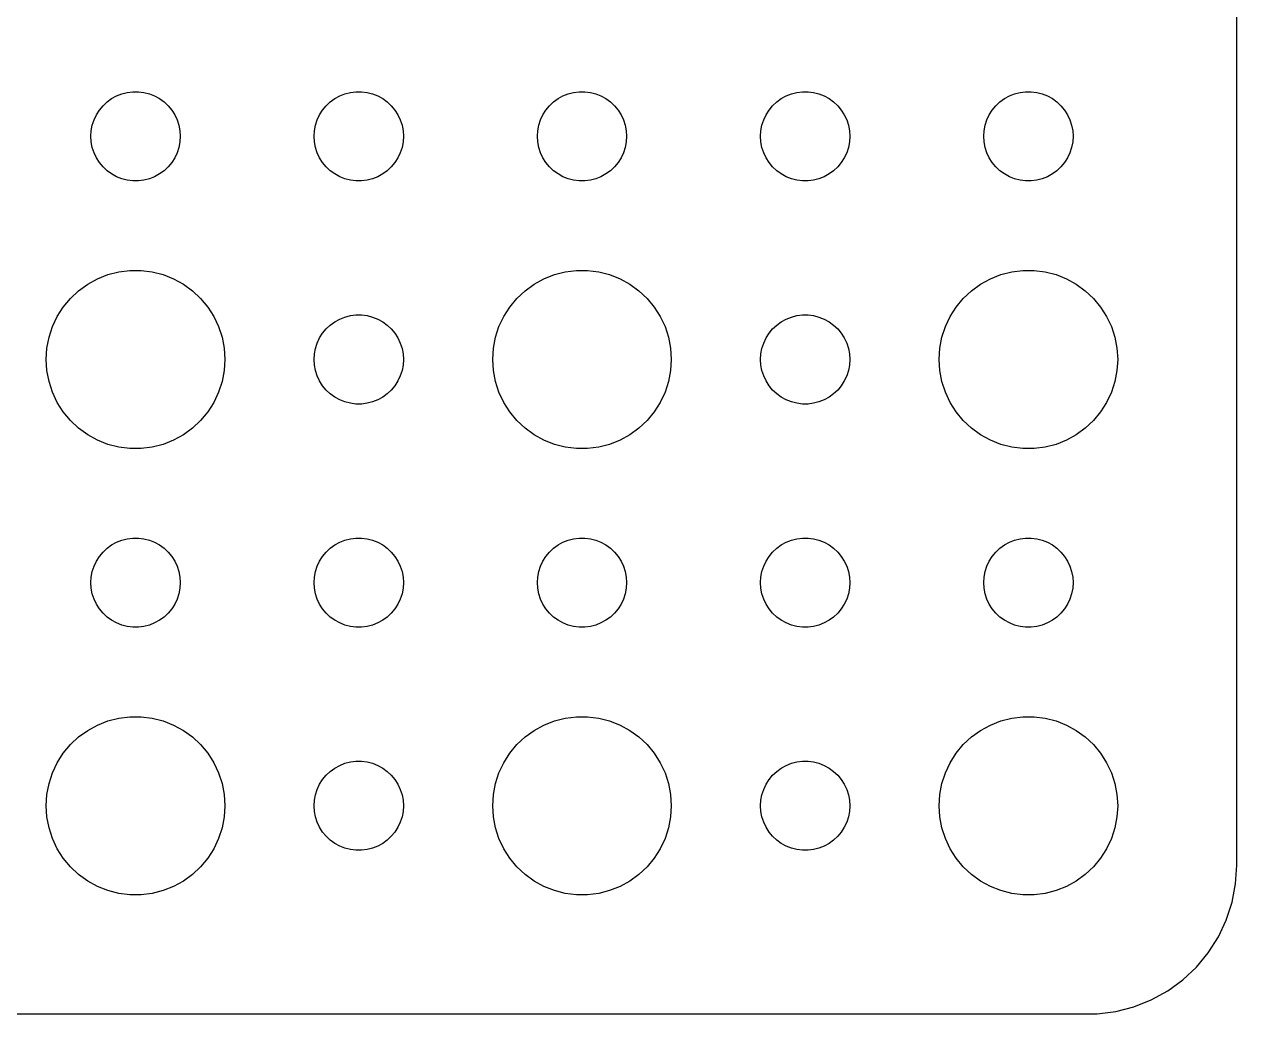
# Model space of a CAD drawing. Header units: metres. Extents: x -37 to 37, y 131 to 289.
# Drawn here: x -3.74 to 37, y 131.01 to 164.27 of the extents above; entities that cross this region are included whole.
import ezdxf

# ---------------------------------------------------------------- set-up
doc = ezdxf.new("R2010")
doc.units = ezdxf.units.M

msp = doc.modelspace()

# ---------------------------------------------------------------- linework, layer by layer
for p, q in [((37, 136), (37, 200)), ((-0.95613, 161.656), (-0.80373, 161.766)), ((-0.80373, 161.766), (-0.63866, 161.857)), ((-0.63866, 161.857), (-0.46352, 161.927)), ((-0.46352, 161.927), (-0.28107, 161.973)), ((-0.28107, 161.973), (-0.09418, 161.997)), ((-0.09418, 161.997), (0.09418, 161.997)), ((0.09418, 161.997), (0.28107, 161.973)), ((0.28107, 161.973), (0.46352, 161.927)), ((0.46352, 161.927), (0.63866, 161.857)), ((0.63866, 161.857), (0.80373, 161.766)), ((0.80373, 161.766), (0.95613, 161.656)), ((6.54385, 161.656), (6.69626, 161.766)), ((6.69626, 161.766), (6.86133, 161.857)), ((6.86133, 161.857), (7.03647, 161.927)), ((7.03647, 161.927), (7.21892, 161.973)), ((7.21892, 161.973), (7.40581, 161.997)), ((7.40581, 161.997), (7.59418, 161.997)), ((7.59418, 161.997), (7.78107, 161.973)), ((7.78107, 161.973), (7.96352, 161.927)), ((7.96352, 161.927), (8.13866, 161.857)), ((8.13866, 161.857), (8.30373, 161.766)), ((8.30373, 161.766), (8.45613, 161.656)), ((14.0439, 161.656), (14.1963, 161.766)), ((14.1963, 161.766), (14.3613, 161.857)), ((14.3613, 161.857), (14.5365, 161.927)), ((14.5365, 161.927), (14.7189, 161.973)), ((14.7189, 161.973), (14.9058, 161.997)), ((14.9058, 161.997), (15.0942, 161.997)), ((15.0942, 161.997), (15.2811, 161.973)), ((15.2811, 161.973), (15.4635, 161.927)), ((15.4635, 161.927), (15.6387, 161.857)), ((15.6387, 161.857), (15.8037, 161.766)), ((15.8037, 161.766), (15.9561, 161.656)), ((21.5439, 161.656), (21.6963, 161.766)), ((21.6963, 161.766), (21.8613, 161.857)), ((21.8613, 161.857), (22.0365, 161.927)), ((22.0365, 161.927), (22.2189, 161.973)), ((22.2189, 161.973), (22.4058, 161.997)), ((22.4058, 161.997), (22.5942, 161.997)), ((22.5942, 161.997), (22.7811, 161.973)), ((22.7811, 161.973), (22.9635, 161.927)), ((22.9635, 161.927), (23.1387, 161.857)), ((23.1387, 161.857), (23.3037, 161.766)), ((23.3037, 161.766), (23.4561, 161.656)), ((29.0439, 161.656), (29.1963, 161.766)), ((29.1963, 161.766), (29.3613, 161.857)), ((29.3613, 161.857), (29.5365, 161.927)), ((29.5365, 161.927), (29.7189, 161.973)), ((29.7189, 161.973), (29.9058, 161.997)), ((29.9058, 161.997), (30.0942, 161.997)), ((30.0942, 161.997), (30.2811, 161.973)), ((30.2811, 161.973), (30.4635, 161.927)), ((30.4635, 161.927), (30.6387, 161.857)), ((30.6387, 161.857), (30.8037, 161.766)), ((30.8037, 161.766), (30.9561, 161.656)), ((-1.31445, 161.223), (-1.21352, 161.382)), ((-1.21352, 161.382), (-1.09344, 161.527)), ((-1.09344, 161.527), (-0.95613, 161.656)), ((0.95613, 161.656), (1.09344, 161.527)), ((1.09344, 161.527), (1.21352, 161.382)), ((1.21352, 161.382), (1.31445, 161.223)), ((6.18553, 161.223), (6.28647, 161.382)), ((6.28647, 161.382), (6.40654, 161.527)), ((6.40654, 161.527), (6.54385, 161.656)), ((8.45613, 161.656), (8.59344, 161.527)), ((8.59344, 161.527), (8.71352, 161.382)), ((8.71352, 161.382), (8.81445, 161.223)), ((13.6855, 161.223), (13.7865, 161.382)), ((13.7865, 161.382), (13.9065, 161.527)), ((13.9065, 161.527), (14.0439, 161.656)), ((15.9561, 161.656), (16.0934, 161.527)), ((16.0934, 161.527), (16.2135, 161.382)), ((16.2135, 161.382), (16.3145, 161.223)), ((21.1855, 161.223), (21.2865, 161.382)), ((21.2865, 161.382), (21.4065, 161.527)), ((21.4065, 161.527), (21.5439, 161.656)), ((23.4561, 161.656), (23.5934, 161.527)), ((23.5934, 161.527), (23.7135, 161.382)), ((23.7135, 161.382), (23.8145, 161.223)), ((28.6855, 161.223), (28.7865, 161.382)), ((28.7865, 161.382), (28.9065, 161.527)), ((28.9065, 161.527), (29.0439, 161.656)), ((30.9561, 161.656), (31.0934, 161.527)), ((31.0934, 161.527), (31.2135, 161.382)), ((31.2135, 161.382), (31.3145, 161.223)), ((-1.45287, 160.873), (-1.39465, 161.052)), ((-1.39465, 161.052), (-1.31445, 161.223)), ((1.31445, 161.223), (1.39465, 161.052)), ((1.39465, 161.052), (1.45287, 160.873)), ((6.04712, 160.873), (6.10533, 161.052)), ((6.10533, 161.052), (6.18553, 161.223)), ((8.81445, 161.223), (8.89465, 161.052)), ((8.89465, 161.052), (8.95287, 160.873)), ((13.5471, 160.873), (13.6053, 161.052)), ((13.6053, 161.052), (13.6855, 161.223)), ((16.3145, 161.223), (16.3947, 161.052)), ((16.3947, 161.052), (16.4529, 160.873)), ((21.0471, 160.873), (21.1053, 161.052)), ((21.1053, 161.052), (21.1855, 161.223)), ((23.8145, 161.223), (23.8947, 161.052)), ((23.8947, 161.052), (23.9529, 160.873)), ((28.5471, 160.873), (28.6053, 161.052)), ((28.6053, 161.052), (28.6855, 161.223)), ((31.3145, 161.223), (31.3947, 161.052)), ((31.3947, 161.052), (31.4529, 160.873)), ((-1.5, 160.5), (-1.48816, 160.688)), ((-1.48816, 160.688), (-1.45287, 160.873)), ((1.45287, 160.873), (1.48816, 160.688)), ((1.48816, 160.688), (1.5, 160.5)), ((6, 160.5), (6.01183, 160.688)), ((6.01183, 160.688), (6.04712, 160.873)), ((8.95287, 160.873), (8.98816, 160.688)), ((8.98816, 160.688), (9, 160.5)), ((13.5, 160.5), (13.5118, 160.688)), ((13.5118, 160.688), (13.5471, 160.873)), ((16.4529, 160.873), (16.4882, 160.688)), ((16.4882, 160.688), (16.5, 160.5)), ((21, 160.5), (21.0118, 160.688)), ((21.0118, 160.688), (21.0471, 160.873)), ((23.9529, 160.873), (23.9882, 160.688)), ((23.9882, 160.688), (24, 160.5)), ((28.5, 160.5), (28.5118, 160.688)), ((28.5118, 160.688), (28.5471, 160.873)), ((31.4529, 160.873), (31.4882, 160.688)), ((31.4882, 160.688), (31.5, 160.5)), ((-1.48816, 160.312), (-1.5, 160.5)), ((-1.45287, 160.127), (-1.48816, 160.312)), ((-1.39465, 159.948), (-1.45287, 160.127)), ((1.45287, 160.127), (1.39465, 159.948)), ((1.48816, 160.312), (1.45287, 160.127)), ((1.5, 160.5), (1.48816, 160.312)), ((6.01183, 160.312), (6, 160.5)), ((6.04712, 160.127), (6.01183, 160.312)), ((6.10533, 159.948), (6.04712, 160.127)), ((8.95287, 160.127), (8.89465, 159.948)), ((8.98816, 160.312), (8.95287, 160.127)), ((9, 160.5), (8.98816, 160.312)), ((13.5118, 160.312), (13.5, 160.5)), ((13.5471, 160.127), (13.5118, 160.312)), ((13.6053, 159.948), (13.5471, 160.127)), ((16.4529, 160.127), (16.3947, 159.948)), ((16.4882, 160.312), (16.4529, 160.127)), ((16.5, 160.5), (16.4882, 160.312)), ((21.0118, 160.312), (21, 160.5)), ((21.0471, 160.127), (21.0118, 160.312)), ((21.1053, 159.948), (21.0471, 160.127)), ((23.9529, 160.127), (23.8947, 159.948)), ((23.9882, 160.312), (23.9529, 160.127)), ((24, 160.5), (23.9882, 160.312)), ((28.5118, 160.312), (28.5, 160.5)), ((28.5471, 160.127), (28.5118, 160.312)), ((28.6053, 159.948), (28.5471, 160.127)), ((31.4529, 160.127), (31.3947, 159.948)), ((31.4882, 160.312), (31.4529, 160.127)), ((31.5, 160.5), (31.4882, 160.312)), ((-1.31445, 159.777), (-1.39465, 159.948)), ((-1.21352, 159.618), (-1.31445, 159.777)), ((1.31445, 159.777), (1.21352, 159.618)), ((1.39465, 159.948), (1.31445, 159.777)), ((6.18553, 159.777), (6.10533, 159.948)), ((6.28647, 159.618), (6.18553, 159.777)), ((8.81445, 159.777), (8.71352, 159.618)), ((8.89465, 159.948), (8.81445, 159.777)), ((13.6855, 159.777), (13.6053, 159.948)), ((13.7865, 159.618), (13.6855, 159.777)), ((16.3145, 159.777), (16.2135, 159.618)), ((16.3947, 159.948), (16.3145, 159.777)), ((21.1855, 159.777), (21.1053, 159.948)), ((21.2865, 159.618), (21.1855, 159.777)), ((23.8145, 159.777), (23.7135, 159.618)), ((23.8947, 159.948), (23.8145, 159.777)), ((28.6855, 159.777), (28.6053, 159.948)), ((28.7865, 159.618), (28.6855, 159.777)), ((31.3145, 159.777), (31.2135, 159.618)), ((31.3947, 159.948), (31.3145, 159.777)), ((-1.09344, 159.473), (-1.21352, 159.618)), ((-0.95613, 159.344), (-1.09344, 159.473)), ((-0.80373, 159.234), (-0.95613, 159.344)), ((0.95613, 159.344), (0.80373, 159.234)), ((1.09344, 159.473), (0.95613, 159.344)), ((1.21352, 159.618), (1.09344, 159.473)), ((6.40654, 159.473), (6.28647, 159.618)), ((6.54385, 159.344), (6.40654, 159.473)), ((6.69626, 159.234), (6.54385, 159.344)), ((8.45613, 159.344), (8.30373, 159.234)), ((8.59344, 159.473), (8.45613, 159.344)), ((8.71352, 159.618), (8.59344, 159.473)), ((13.9065, 159.473), (13.7865, 159.618)), ((14.0439, 159.344), (13.9065, 159.473)), ((14.1963, 159.234), (14.0439, 159.344)), ((15.9561, 159.344), (15.8037, 159.234)), ((16.0934, 159.473), (15.9561, 159.344)), ((16.2135, 159.618), (16.0934, 159.473)), ((21.4065, 159.473), (21.2865, 159.618)), ((21.5439, 159.344), (21.4065, 159.473)), ((21.6963, 159.234), (21.5439, 159.344)), ((23.4561, 159.344), (23.3037, 159.234)), ((23.5934, 159.473), (23.4561, 159.344)), ((23.7135, 159.618), (23.5934, 159.473)), ((28.9065, 159.473), (28.7865, 159.618)), ((29.0439, 159.344), (28.9065, 159.473)), ((29.1963, 159.234), (29.0439, 159.344)), ((30.9561, 159.344), (30.8037, 159.234)), ((31.0934, 159.473), (30.9561, 159.344)), ((31.2135, 159.618), (31.0934, 159.473)), ((-0.63866, 159.143), (-0.80373, 159.234)), ((-0.46352, 159.073), (-0.63866, 159.143)), ((-0.28107, 159.027), (-0.46352, 159.073)), ((-0.09418, 159.003), (-0.28107, 159.027)), ((0.09418, 159.003), (-0.09418, 159.003)), ((0.28107, 159.027), (0.09418, 159.003)), ((0.46352, 159.073), (0.28107, 159.027)), ((0.63866, 159.143), (0.46352, 159.073)), ((0.80373, 159.234), (0.63866, 159.143)), ((6.86133, 159.143), (6.69626, 159.234)), ((7.03647, 159.073), (6.86133, 159.143)), ((7.21892, 159.027), (7.03647, 159.073)), ((7.40581, 159.003), (7.21892, 159.027)), ((7.59418, 159.003), (7.40581, 159.003)), ((7.78107, 159.027), (7.59418, 159.003)), ((7.96352, 159.073), (7.78107, 159.027)), ((8.13866, 159.143), (7.96352, 159.073)), ((8.30373, 159.234), (8.13866, 159.143)), ((14.3613, 159.143), (14.1963, 159.234)), ((14.5365, 159.073), (14.3613, 159.143)), ((14.7189, 159.027), (14.5365, 159.073)), ((14.9058, 159.003), (14.7189, 159.027)), ((15.0942, 159.003), (14.9058, 159.003)), ((15.2811, 159.027), (15.0942, 159.003)), ((15.4635, 159.073), (15.2811, 159.027)), ((15.6387, 159.143), (15.4635, 159.073)), ((15.8037, 159.234), (15.6387, 159.143)), ((21.8613, 159.143), (21.6963, 159.234)), ((22.0365, 159.073), (21.8613, 159.143)), ((22.2189, 159.027), (22.0365, 159.073)), ((22.4058, 159.003), (22.2189, 159.027)), ((22.5942, 159.003), (22.4058, 159.003)), ((22.7811, 159.027), (22.5942, 159.003)), ((22.9635, 159.073), (22.7811, 159.027)), ((23.1387, 159.143), (22.9635, 159.073)), ((23.3037, 159.234), (23.1387, 159.143)), ((29.3613, 159.143), (29.1963, 159.234)), ((29.5365, 159.073), (29.3613, 159.143)), ((29.7189, 159.027), (29.5365, 159.073)), ((29.9058, 159.003), (29.7189, 159.027)), ((30.0942, 159.003), (29.9058, 159.003)), ((30.2811, 159.027), (30.0942, 159.003)), ((30.4635, 159.073), (30.2811, 159.027)), ((30.6387, 159.143), (30.4635, 159.073)), ((30.8037, 159.234), (30.6387, 159.143)), ((-1.60747, 155.533), (-1.27733, 155.714)), ((-1.27733, 155.714), (-0.92705, 155.853)), ((-0.92705, 155.853), (-0.56213, 155.947)), ((-0.56213, 155.947), (-0.18837, 155.994)), ((-0.18837, 155.994), (0.18837, 155.994)), ((0.18837, 155.994), (0.56213, 155.947)), ((0.56213, 155.947), (0.92705, 155.853)), ((0.92705, 155.853), (1.27733, 155.714)), ((1.27733, 155.714), (1.60747, 155.533)), ((13.3925, 155.533), (13.7227, 155.714)), ((13.7227, 155.714), (14.0729, 155.853)), ((14.0729, 155.853), (14.4379, 155.947)), ((14.4379, 155.947), (14.8116, 155.994)), ((14.8116, 155.994), (15.1884, 155.994)), ((15.1884, 155.994), (15.5621, 155.947)), ((15.5621, 155.947), (15.927, 155.853)), ((15.927, 155.853), (16.2773, 155.714)), ((16.2773, 155.714), (16.6075, 155.533)), ((28.3925, 155.533), (28.7227, 155.714)), ((28.7227, 155.714), (29.0729, 155.853)), ((29.0729, 155.853), (29.4379, 155.947)), ((29.4379, 155.947), (29.8116, 155.994)), ((29.8116, 155.994), (30.1884, 155.994)), ((30.1884, 155.994), (30.5621, 155.947)), ((30.5621, 155.947), (30.927, 155.853)), ((30.927, 155.853), (31.2773, 155.714)), ((31.2773, 155.714), (31.6075, 155.533)), ((-2.1869, 155.054), (-1.91226, 155.312)), ((-1.91226, 155.312), (-1.60747, 155.533)), ((1.60747, 155.533), (1.91226, 155.312)), ((1.91226, 155.312), (2.1869, 155.054)), ((12.8131, 155.054), (13.0877, 155.312)), ((13.0877, 155.312), (13.3925, 155.533)), ((16.6075, 155.533), (16.9123, 155.312)), ((16.9123, 155.312), (17.1869, 155.054)), ((27.8131, 155.054), (28.0877, 155.312)), ((28.0877, 155.312), (28.3925, 155.533)), ((31.6075, 155.533), (31.9123, 155.312)), ((31.9123, 155.312), (32.1869, 155.054)), ((-2.42705, 154.763), (-2.1869, 155.054)), ((2.1869, 155.054), (2.42705, 154.763)), ((12.5729, 154.763), (12.8131, 155.054)), ((17.1869, 155.054), (17.427, 154.763)), ((27.5729, 154.763), (27.8131, 155.054)), ((32.1869, 155.054), (32.427, 154.763)), ((-2.78932, 154.104), (-2.62891, 154.445)), ((-2.62891, 154.445), (-2.42705, 154.763)), ((2.42705, 154.763), (2.62891, 154.445)), ((2.62891, 154.445), (2.78932, 154.104)), ((6.86133, 154.357), (7.03647, 154.427)), ((7.03647, 154.427), (7.21892, 154.473)), ((7.21892, 154.473), (7.40581, 154.497)), ((7.40581, 154.497), (7.59418, 154.497)), ((7.59418, 154.497), (7.78107, 154.473)), ((7.78107, 154.473), (7.96352, 154.427)), ((7.96352, 154.427), (8.13866, 154.357)), ((12.2107, 154.104), (12.3711, 154.445)), ((12.3711, 154.445), (12.5729, 154.763)), ((17.427, 154.763), (17.6289, 154.445)), ((17.6289, 154.445), (17.7893, 154.104)), ((21.8613, 154.357), (22.0365, 154.427)), ((22.0365, 154.427), (22.2189, 154.473)), ((22.2189, 154.473), (22.4058, 154.497)), ((22.4058, 154.497), (22.5942, 154.497)), ((22.5942, 154.497), (22.7811, 154.473)), ((22.7811, 154.473), (22.9635, 154.427)), ((22.9635, 154.427), (23.1387, 154.357)), ((27.2107, 154.104), (27.3711, 154.445)), ((27.3711, 154.445), (27.5729, 154.763)), ((32.427, 154.763), (32.6289, 154.445)), ((32.6289, 154.445), (32.7893, 154.104)), ((-2.90575, 153.746), (-2.78932, 154.104)), ((2.78932, 154.104), (2.90575, 153.746)), ((6.28647, 153.882), (6.40654, 154.027)), ((6.40654, 154.027), (6.54385, 154.156)), ((6.54385, 154.156), (6.69626, 154.266)), ((6.69626, 154.266), (6.86133, 154.357)), ((8.13866, 154.357), (8.30373, 154.266)), ((8.30373, 154.266), (8.45613, 154.156)), ((8.45613, 154.156), (8.59344, 154.027)), ((8.59344, 154.027), (8.71352, 153.882)), ((12.0942, 153.746), (12.2107, 154.104)), ((17.7893, 154.104), (17.9057, 153.746)), ((21.2865, 153.882), (21.4065, 154.027)), ((21.4065, 154.027), (21.5439, 154.156)), ((21.5439, 154.156), (21.6963, 154.266)), ((21.6963, 154.266), (21.8613, 154.357)), ((23.1387, 154.357), (23.3037, 154.266)), ((23.3037, 154.266), (23.4561, 154.156)), ((23.4561, 154.156), (23.5934, 154.027)), ((23.5934, 154.027), (23.7135, 153.882)), ((27.0942, 153.746), (27.2107, 154.104)), ((32.7893, 154.104), (32.9057, 153.746)), ((-2.97633, 153.376), (-2.90575, 153.746)), ((2.90575, 153.746), (2.97633, 153.376)), ((6.10533, 153.552), (6.18553, 153.723)), ((6.18553, 153.723), (6.28647, 153.882)), ((8.71352, 153.882), (8.81445, 153.723)), ((8.81445, 153.723), (8.89465, 153.552)), ((12.0237, 153.376), (12.0942, 153.746)), ((17.9057, 153.746), (17.9763, 153.376)), ((21.1053, 153.552), (21.1855, 153.723)), ((21.1855, 153.723), (21.2865, 153.882)), ((23.7135, 153.882), (23.8145, 153.723)), ((23.8145, 153.723), (23.8947, 153.552)), ((27.0237, 153.376), (27.0942, 153.746)), ((32.9057, 153.746), (32.9763, 153.376)), ((-3, 153), (-2.97633, 153.376)), ((2.97633, 153.376), (3, 153)), ((6, 153), (6.01183, 153.188)), ((6.01183, 153.188), (6.04712, 153.373)), ((6.04712, 153.373), (6.10533, 153.552)), ((8.89465, 153.552), (8.95287, 153.373)), ((8.95287, 153.373), (8.98816, 153.188)), ((8.98816, 153.188), (9, 153)), ((12, 153), (12.0237, 153.376)), ((17.9763, 153.376), (18, 153)), ((21, 153), (21.0118, 153.188)), ((21.0118, 153.188), (21.0471, 153.373)), ((21.0471, 153.373), (21.1053, 153.552)), ((23.8947, 153.552), (23.9529, 153.373)), ((23.9529, 153.373), (23.9882, 153.188)), ((23.9882, 153.188), (24, 153)), ((27, 153), (27.0237, 153.376)), ((32.9763, 153.376), (33, 153)), ((-2.97633, 152.624), (-3, 153)), ((3, 153), (2.97633, 152.624)), ((6.01183, 152.812), (6, 153)), ((6.04712, 152.627), (6.01183, 152.812)), ((8.98816, 152.812), (8.95287, 152.627)), ((9, 153), (8.98816, 152.812)), ((12.0237, 152.624), (12, 153)), ((18, 153), (17.9763, 152.624)), ((21.0118, 152.812), (21, 153)), ((21.0471, 152.627), (21.0118, 152.812)), ((23.9882, 152.812), (23.9529, 152.627)), ((24, 153), (23.9882, 152.812)), ((27.0237, 152.624), (27, 153)), ((33, 153), (32.9763, 152.624)), ((-2.90575, 152.254), (-2.97633, 152.624)), ((2.97633, 152.624), (2.90575, 152.254)), ((6.10533, 152.448), (6.04712, 152.627)), ((6.18553, 152.277), (6.10533, 152.448)), ((8.89465, 152.448), (8.81445, 152.277)), ((8.95287, 152.627), (8.89465, 152.448)), ((12.0942, 152.254), (12.0237, 152.624)), ((17.9763, 152.624), (17.9057, 152.254)), ((21.1053, 152.448), (21.0471, 152.627)), ((21.1855, 152.277), (21.1053, 152.448)), ((23.8947, 152.448), (23.8145, 152.277)), ((23.9529, 152.627), (23.8947, 152.448)), ((27.0942, 152.254), (27.0237, 152.624)), ((32.9763, 152.624), (32.9057, 152.254)), ((-2.78932, 151.896), (-2.90575, 152.254)), ((2.90575, 152.254), (2.78932, 151.896)), ((6.28647, 152.118), (6.18553, 152.277)), ((6.40654, 151.973), (6.28647, 152.118)), ((6.54385, 151.844), (6.40654, 151.973)), ((8.59344, 151.973), (8.45613, 151.844)), ((8.71352, 152.118), (8.59344, 151.973)), ((8.81445, 152.277), (8.71352, 152.118)), ((12.2107, 151.896), (12.0942, 152.254)), ((17.9057, 152.254), (17.7893, 151.896)), ((21.2865, 152.118), (21.1855, 152.277)), ((21.4065, 151.973), (21.2865, 152.118)), ((21.5439, 151.844), (21.4065, 151.973)), ((23.5934, 151.973), (23.4561, 151.844)), ((23.7135, 152.118), (23.5934, 151.973)), ((23.8145, 152.277), (23.7135, 152.118)), ((27.2107, 151.896), (27.0942, 152.254)), ((32.9057, 152.254), (32.7893, 151.896)), ((-2.62891, 151.555), (-2.78932, 151.896)), ((-2.42705, 151.237), (-2.62891, 151.555)), ((2.62891, 151.555), (2.42705, 151.237)), ((2.78932, 151.896), (2.62891, 151.555)), ((6.69626, 151.734), (6.54385, 151.844)), ((6.86133, 151.643), (6.69626, 151.734)), ((7.03647, 151.573), (6.86133, 151.643)), ((7.21892, 151.527), (7.03647, 151.573)), ((7.96352, 151.573), (7.78107, 151.527)), ((8.13866, 151.643), (7.96352, 151.573)), ((8.30373, 151.734), (8.13866, 151.643)), ((8.45613, 151.844), (8.30373, 151.734)), ((12.3711, 151.555), (12.2107, 151.896)), ((12.5729, 151.237), (12.3711, 151.555)), ((17.6289, 151.555), (17.427, 151.237)), ((17.7893, 151.896), (17.6289, 151.555)), ((21.6963, 151.734), (21.5439, 151.844)), ((21.8613, 151.643), (21.6963, 151.734)), ((22.0365, 151.573), (21.8613, 151.643)), ((22.2189, 151.527), (22.0365, 151.573)), ((22.9635, 151.573), (22.7811, 151.527)), ((23.1387, 151.643), (22.9635, 151.573)), ((23.3037, 151.734), (23.1387, 151.643)), ((23.4561, 151.844), (23.3037, 151.734)), ((27.3711, 151.555), (27.2107, 151.896)), ((27.5729, 151.237), (27.3711, 151.555)), ((32.6289, 151.555), (32.427, 151.237)), ((32.7893, 151.896), (32.6289, 151.555)), ((-2.1869, 150.946), (-2.42705, 151.237)), ((2.42705, 151.237), (2.1869, 150.946)), ((7.40581, 151.503), (7.21892, 151.527)), ((7.59418, 151.503), (7.40581, 151.503)), ((7.78107, 151.527), (7.59418, 151.503)), ((12.8131, 150.946), (12.5729, 151.237)), ((17.427, 151.237), (17.1869, 150.946)), ((22.4058, 151.503), (22.2189, 151.527)), ((22.5942, 151.503), (22.4058, 151.503)), ((22.7811, 151.527), (22.5942, 151.503)), ((27.8131, 150.946), (27.5729, 151.237)), ((32.427, 151.237), (32.1869, 150.946)), ((-1.91226, 150.688), (-2.1869, 150.946)), ((2.1869, 150.946), (1.91226, 150.688)), ((13.0877, 150.688), (12.8131, 150.946)), ((17.1869, 150.946), (16.9123, 150.688)), ((28.0877, 150.688), (27.8131, 150.946)), ((32.1869, 150.946), (31.9123, 150.688)), ((-1.60747, 150.467), (-1.91226, 150.688)), ((-1.27733, 150.286), (-1.60747, 150.467)), ((1.60747, 150.467), (1.27733, 150.286)), ((1.91226, 150.688), (1.60747, 150.467)), ((13.3925, 150.467), (13.0877, 150.688)), ((13.7227, 150.286), (13.3925, 150.467)), ((16.6075, 150.467), (16.2773, 150.286)), ((16.9123, 150.688), (16.6075, 150.467)), ((28.3925, 150.467), (28.0877, 150.688)), ((28.7227, 150.286), (28.3925, 150.467)), ((31.6075, 150.467), (31.2773, 150.286)), ((31.9123, 150.688), (31.6075, 150.467)), ((-0.92705, 150.147), (-1.27733, 150.286)), ((-0.56213, 150.053), (-0.92705, 150.147)), ((-0.18837, 150.006), (-0.56213, 150.053)), ((0.18837, 150.006), (-0.18837, 150.006)), ((0.56213, 150.053), (0.18837, 150.006)), ((0.92705, 150.147), (0.56213, 150.053)), ((1.27733, 150.286), (0.92705, 150.147)), ((14.0729, 150.147), (13.7227, 150.286)), ((14.4379, 150.053), (14.0729, 150.147)), ((14.8116, 150.006), (14.4379, 150.053)), ((15.1884, 150.006), (14.8116, 150.006)), ((15.5621, 150.053), (15.1884, 150.006)), ((15.927, 150.147), (15.5621, 150.053)), ((16.2773, 150.286), (15.927, 150.147)), ((29.0729, 150.147), (28.7227, 150.286)), ((29.4379, 150.053), (29.0729, 150.147)), ((29.8116, 150.006), (29.4379, 150.053)), ((30.1884, 150.006), (29.8116, 150.006)), ((30.5621, 150.053), (30.1884, 150.006)), ((30.927, 150.147), (30.5621, 150.053)), ((31.2773, 150.286), (30.927, 150.147)), ((-0.95613, 146.656), (-0.80373, 146.766)), ((-0.80373, 146.766), (-0.63866, 146.857)), ((-0.63866, 146.857), (-0.46352, 146.927)), ((-0.46352, 146.927), (-0.28107, 146.973)), ((-0.28107, 146.973), (-0.09418, 146.997)), ((-0.09418, 146.997), (0.09418, 146.997)), ((0.09418, 146.997), (0.28107, 146.973)), ((0.28107, 146.973), (0.46352, 146.927)), ((0.46352, 146.927), (0.63866, 146.857)), ((0.63866, 146.857), (0.80373, 146.766)), ((0.80373, 146.766), (0.95613, 146.656)), ((6.54385, 146.656), (6.69626, 146.766)), ((6.69626, 146.766), (6.86133, 146.857)), ((6.86133, 146.857), (7.03647, 146.927)), ((7.03647, 146.927), (7.21892, 146.973)), ((7.21892, 146.973), (7.40581, 146.997)), ((7.40581, 146.997), (7.59418, 146.997)), ((7.59418, 146.997), (7.78107, 146.973)), ((7.78107, 146.973), (7.96352, 146.927)), ((7.96352, 146.927), (8.13866, 146.857)), ((8.13866, 146.857), (8.30373, 146.766)), ((8.30373, 146.766), (8.45613, 146.656)), ((14.0439, 146.656), (14.1963, 146.766)), ((14.1963, 146.766), (14.3613, 146.857)), ((14.3613, 146.857), (14.5365, 146.927)), ((14.5365, 146.927), (14.7189, 146.973)), ((14.7189, 146.973), (14.9058, 146.997)), ((14.9058, 146.997), (15.0942, 146.997)), ((15.0942, 146.997), (15.2811, 146.973)), ((15.2811, 146.973), (15.4635, 146.927)), ((15.4635, 146.927), (15.6387, 146.857)), ((15.6387, 146.857), (15.8037, 146.766)), ((15.8037, 146.766), (15.9561, 146.656)), ((21.5439, 146.656), (21.6963, 146.766)), ((21.6963, 146.766), (21.8613, 146.857)), ((21.8613, 146.857), (22.0365, 146.927)), ((22.0365, 146.927), (22.2189, 146.973)), ((22.2189, 146.973), (22.4058, 146.997)), ((22.4058, 146.997), (22.5942, 146.997)), ((22.5942, 146.997), (22.7811, 146.973)), ((22.7811, 146.973), (22.9635, 146.927)), ((22.9635, 146.927), (23.1387, 146.857)), ((23.1387, 146.857), (23.3037, 146.766)), ((23.3037, 146.766), (23.4561, 146.656)), ((29.0439, 146.656), (29.1963, 146.766)), ((29.1963, 146.766), (29.3613, 146.857)), ((29.3613, 146.857), (29.5365, 146.927)), ((29.5365, 146.927), (29.7189, 146.973)), ((29.7189, 146.973), (29.9058, 146.997)), ((29.9058, 146.997), (30.0942, 146.997)), ((30.0942, 146.997), (30.2811, 146.973)), ((30.2811, 146.973), (30.4635, 146.927)), ((30.4635, 146.927), (30.6387, 146.857)), ((30.6387, 146.857), (30.8037, 146.766)), ((30.8037, 146.766), (30.9561, 146.656)), ((-1.31445, 146.223), (-1.21352, 146.382)), ((-1.21352, 146.382), (-1.09344, 146.527)), ((-1.09344, 146.527), (-0.95613, 146.656)), ((0.95613, 146.656), (1.09344, 146.527)), ((1.09344, 146.527), (1.21352, 146.382)), ((1.21352, 146.382), (1.31445, 146.223)), ((6.18553, 146.223), (6.28647, 146.382)), ((6.28647, 146.382), (6.40654, 146.527)), ((6.40654, 146.527), (6.54385, 146.656)), ((8.45613, 146.656), (8.59344, 146.527)), ((8.59344, 146.527), (8.71352, 146.382)), ((8.71352, 146.382), (8.81445, 146.223)), ((13.6855, 146.223), (13.7865, 146.382)), ((13.7865, 146.382), (13.9065, 146.527)), ((13.9065, 146.527), (14.0439, 146.656)), ((15.9561, 146.656), (16.0934, 146.527)), ((16.0934, 146.527), (16.2135, 146.382)), ((16.2135, 146.382), (16.3145, 146.223)), ((21.1855, 146.223), (21.2865, 146.382)), ((21.2865, 146.382), (21.4065, 146.527)), ((21.4065, 146.527), (21.5439, 146.656)), ((23.4561, 146.656), (23.5934, 146.527)), ((23.5934, 146.527), (23.7135, 146.382)), ((23.7135, 146.382), (23.8145, 146.223)), ((28.6855, 146.223), (28.7865, 146.382)), ((28.7865, 146.382), (28.9065, 146.527)), ((28.9065, 146.527), (29.0439, 146.656)), ((30.9561, 146.656), (31.0934, 146.527)), ((31.0934, 146.527), (31.2135, 146.382)), ((31.2135, 146.382), (31.3145, 146.223)), ((-1.48816, 145.688), (-1.45287, 145.873)), ((-1.45287, 145.873), (-1.39465, 146.052)), ((-1.39465, 146.052), (-1.31445, 146.223)), ((1.31445, 146.223), (1.39465, 146.052)), ((1.39465, 146.052), (1.45287, 145.873)), ((1.45287, 145.873), (1.48816, 145.688)), ((6.01183, 145.688), (6.04712, 145.873)), ((6.04712, 145.873), (6.10533, 146.052)), ((6.10533, 146.052), (6.18553, 146.223)), ((8.81445, 146.223), (8.89465, 146.052)), ((8.89465, 146.052), (8.95287, 145.873)), ((8.95287, 145.873), (8.98816, 145.688)), ((13.5118, 145.688), (13.5471, 145.873)), ((13.5471, 145.873), (13.6053, 146.052)), ((13.6053, 146.052), (13.6855, 146.223)), ((16.3145, 146.223), (16.3947, 146.052)), ((16.3947, 146.052), (16.4529, 145.873)), ((16.4529, 145.873), (16.4882, 145.688)), ((21.0118, 145.688), (21.0471, 145.873)), ((21.0471, 145.873), (21.1053, 146.052)), ((21.1053, 146.052), (21.1855, 146.223)), ((23.8145, 146.223), (23.8947, 146.052)), ((23.8947, 146.052), (23.9529, 145.873)), ((23.9529, 145.873), (23.9882, 145.688)), ((28.5118, 145.688), (28.5471, 145.873)), ((28.5471, 145.873), (28.6053, 146.052)), ((28.6053, 146.052), (28.6855, 146.223)), ((31.3145, 146.223), (31.3947, 146.052)), ((31.3947, 146.052), (31.4529, 145.873)), ((31.4529, 145.873), (31.4882, 145.688)), ((-1.5, 145.5), (-1.48816, 145.688)), ((-1.48816, 145.312), (-1.5, 145.5)), ((1.48816, 145.688), (1.5, 145.5)), ((1.5, 145.5), (1.48816, 145.312)), ((6, 145.5), (6.01183, 145.688)), ((6.01183, 145.312), (6, 145.5)), ((8.98816, 145.688), (9, 145.5)), ((9, 145.5), (8.98816, 145.312)), ((13.5, 145.5), (13.5118, 145.688)), ((13.5118, 145.312), (13.5, 145.5)), ((16.4882, 145.688), (16.5, 145.5)), ((16.5, 145.5), (16.4882, 145.312)), ((21, 145.5), (21.0118, 145.688)), ((21.0118, 145.312), (21, 145.5)), ((23.9882, 145.688), (24, 145.5)), ((24, 145.5), (23.9882, 145.312)), ((28.5, 145.5), (28.5118, 145.688)), ((28.5118, 145.312), (28.5, 145.5)), ((31.4882, 145.688), (31.5, 145.5)), ((31.5, 145.5), (31.4882, 145.312)), ((-1.45287, 145.127), (-1.48816, 145.312)), ((-1.39465, 144.948), (-1.45287, 145.127)), ((1.45287, 145.127), (1.39465, 144.948)), ((1.48816, 145.312), (1.45287, 145.127)), ((6.04712, 145.127), (6.01183, 145.312)), ((6.10533, 144.948), (6.04712, 145.127)), ((8.95287, 145.127), (8.89465, 144.948)), ((8.98816, 145.312), (8.95287, 145.127)), ((13.5471, 145.127), (13.5118, 145.312)), ((13.6053, 144.948), (13.5471, 145.127)), ((16.4529, 145.127), (16.3947, 144.948)), ((16.4882, 145.312), (16.4529, 145.127)), ((21.0471, 145.127), (21.0118, 145.312)), ((21.1053, 144.948), (21.0471, 145.127)), ((23.9529, 145.127), (23.8947, 144.948)), ((23.9882, 145.312), (23.9529, 145.127)), ((28.5471, 145.127), (28.5118, 145.312)), ((28.6053, 144.948), (28.5471, 145.127)), ((31.4529, 145.127), (31.3947, 144.948)), ((31.4882, 145.312), (31.4529, 145.127)), ((-1.31445, 144.777), (-1.39465, 144.948)), ((-1.21352, 144.618), (-1.31445, 144.777)), ((1.31445, 144.777), (1.21352, 144.618)), ((1.39465, 144.948), (1.31445, 144.777)), ((6.18553, 144.777), (6.10533, 144.948)), ((6.28647, 144.618), (6.18553, 144.777)), ((8.81445, 144.777), (8.71352, 144.618)), ((8.89465, 144.948), (8.81445, 144.777)), ((13.6855, 144.777), (13.6053, 144.948)), ((13.7865, 144.618), (13.6855, 144.777)), ((16.3145, 144.777), (16.2135, 144.618)), ((16.3947, 144.948), (16.3145, 144.777)), ((21.1855, 144.777), (21.1053, 144.948)), ((21.2865, 144.618), (21.1855, 144.777)), ((23.8145, 144.777), (23.7135, 144.618)), ((23.8947, 144.948), (23.8145, 144.777)), ((28.6855, 144.777), (28.6053, 144.948)), ((28.7865, 144.618), (28.6855, 144.777)), ((31.3145, 144.777), (31.2135, 144.618)), ((31.3947, 144.948), (31.3145, 144.777)), ((-1.09344, 144.473), (-1.21352, 144.618)), ((-0.95613, 144.344), (-1.09344, 144.473)), ((-0.80373, 144.234), (-0.95613, 144.344)), ((-0.63866, 144.143), (-0.80373, 144.234)), ((0.80373, 144.234), (0.63866, 144.143)), ((0.95613, 144.344), (0.80373, 144.234)), ((1.09344, 144.473), (0.95613, 144.344)), ((1.21352, 144.618), (1.09344, 144.473)), ((6.40654, 144.473), (6.28647, 144.618)), ((6.54385, 144.344), (6.40654, 144.473)), ((6.69626, 144.234), (6.54385, 144.344)), ((6.86133, 144.143), (6.69626, 144.234)), ((8.30373, 144.234), (8.13866, 144.143)), ((8.45613, 144.344), (8.30373, 144.234)), ((8.59344, 144.473), (8.45613, 144.344)), ((8.71352, 144.618), (8.59344, 144.473)), ((13.9065, 144.473), (13.7865, 144.618)), ((14.0439, 144.344), (13.9065, 144.473)), ((14.1963, 144.234), (14.0439, 144.344)), ((14.3613, 144.143), (14.1963, 144.234)), ((15.8037, 144.234), (15.6387, 144.143)), ((15.9561, 144.344), (15.8037, 144.234)), ((16.0934, 144.473), (15.9561, 144.344)), ((16.2135, 144.618), (16.0934, 144.473)), ((21.4065, 144.473), (21.2865, 144.618)), ((21.5439, 144.344), (21.4065, 144.473)), ((21.6963, 144.234), (21.5439, 144.344)), ((21.8613, 144.143), (21.6963, 144.234)), ((23.3037, 144.234), (23.1387, 144.143)), ((23.4561, 144.344), (23.3037, 144.234)), ((23.5934, 144.473), (23.4561, 144.344)), ((23.7135, 144.618), (23.5934, 144.473)), ((28.9065, 144.473), (28.7865, 144.618)), ((29.0439, 144.344), (28.9065, 144.473)), ((29.1963, 144.234), (29.0439, 144.344)), ((29.3613, 144.143), (29.1963, 144.234)), ((30.8037, 144.234), (30.6387, 144.143)), ((30.9561, 144.344), (30.8037, 144.234)), ((31.0934, 144.473), (30.9561, 144.344)), ((31.2135, 144.618), (31.0934, 144.473)), ((-0.46352, 144.073), (-0.63866, 144.143)), ((-0.28107, 144.027), (-0.46352, 144.073)), ((-0.09418, 144.003), (-0.28107, 144.027)), ((0.09418, 144.003), (-0.09418, 144.003)), ((0.28107, 144.027), (0.09418, 144.003)), ((0.46352, 144.073), (0.28107, 144.027)), ((0.63866, 144.143), (0.46352, 144.073)), ((7.03647, 144.073), (6.86133, 144.143)), ((7.21892, 144.027), (7.03647, 144.073)), ((7.40581, 144.003), (7.21892, 144.027)), ((7.59418, 144.003), (7.40581, 144.003)), ((7.78107, 144.027), (7.59418, 144.003)), ((7.96352, 144.073), (7.78107, 144.027)), ((8.13866, 144.143), (7.96352, 144.073)), ((14.5365, 144.073), (14.3613, 144.143)), ((14.7189, 144.027), (14.5365, 144.073)), ((14.9058, 144.003), (14.7189, 144.027)), ((15.0942, 144.003), (14.9058, 144.003)), ((15.2811, 144.027), (15.0942, 144.003)), ((15.4635, 144.073), (15.2811, 144.027)), ((15.6387, 144.143), (15.4635, 144.073)), ((22.0365, 144.073), (21.8613, 144.143)), ((22.2189, 144.027), (22.0365, 144.073)), ((22.4058, 144.003), (22.2189, 144.027)), ((22.5942, 144.003), (22.4058, 144.003)), ((22.7811, 144.027), (22.5942, 144.003)), ((22.9635, 144.073), (22.7811, 144.027)), ((23.1387, 144.143), (22.9635, 144.073)), ((29.5365, 144.073), (29.3613, 144.143)), ((29.7189, 144.027), (29.5365, 144.073)), ((29.9058, 144.003), (29.7189, 144.027)), ((30.0942, 144.003), (29.9058, 144.003)), ((30.2811, 144.027), (30.0942, 144.003)), ((30.4635, 144.073), (30.2811, 144.027)), ((30.6387, 144.143), (30.4635, 144.073)), ((-0.56213, 140.947), (-0.18837, 140.994)), ((-0.18837, 140.994), (0.18837, 140.994)), ((0.18837, 140.994), (0.56213, 140.947)), ((14.4379, 140.947), (14.8116, 140.994)), ((14.8116, 140.994), (15.1884, 140.994)), ((15.1884, 140.994), (15.5621, 140.947)), ((29.4379, 140.947), (29.8116, 140.994)), ((29.8116, 140.994), (30.1884, 140.994)), ((30.1884, 140.994), (30.5621, 140.947)), ((-1.60747, 140.533), (-1.27733, 140.714)), ((-1.27733, 140.714), (-0.92705, 140.853)), ((-0.92705, 140.853), (-0.56213, 140.947)), ((0.56213, 140.947), (0.92705, 140.853)), ((0.92705, 140.853), (1.27733, 140.714)), ((1.27733, 140.714), (1.60747, 140.533)), ((13.3925, 140.533), (13.7227, 140.714)), ((13.7227, 140.714), (14.0729, 140.853)), ((14.0729, 140.853), (14.4379, 140.947)), ((15.5621, 140.947), (15.927, 140.853)), ((15.927, 140.853), (16.2773, 140.714)), ((16.2773, 140.714), (16.6075, 140.533)), ((28.3925, 140.533), (28.7227, 140.714)), ((28.7227, 140.714), (29.0729, 140.853)), ((29.0729, 140.853), (29.4379, 140.947)), ((30.5621, 140.947), (30.927, 140.853)), ((30.927, 140.853), (31.2773, 140.714)), ((31.2773, 140.714), (31.6075, 140.533)), ((-2.1869, 140.054), (-1.91226, 140.312)), ((-1.91226, 140.312), (-1.60747, 140.533)), ((1.60747, 140.533), (1.91226, 140.312)), ((1.91226, 140.312), (2.1869, 140.054)), ((12.8131, 140.054), (13.0877, 140.312)), ((13.0877, 140.312), (13.3925, 140.533)), ((16.6075, 140.533), (16.9123, 140.312)), ((16.9123, 140.312), (17.1869, 140.054)), ((27.8131, 140.054), (28.0877, 140.312)), ((28.0877, 140.312), (28.3925, 140.533)), ((31.6075, 140.533), (31.9123, 140.312)), ((31.9123, 140.312), (32.1869, 140.054)), ((-2.62891, 139.445), (-2.42705, 139.763)), ((-2.42705, 139.763), (-2.1869, 140.054)), ((2.1869, 140.054), (2.42705, 139.763)), ((2.42705, 139.763), (2.62891, 139.445)), ((12.3711, 139.445), (12.5729, 139.763)), ((12.5729, 139.763), (12.8131, 140.054)), ((17.1869, 140.054), (17.427, 139.763)), ((17.427, 139.763), (17.6289, 139.445)), ((27.3711, 139.445), (27.5729, 139.763)), ((27.5729, 139.763), (27.8131, 140.054)), ((32.1869, 140.054), (32.427, 139.763)), ((32.427, 139.763), (32.6289, 139.445)), ((-2.78932, 139.104), (-2.62891, 139.445)), ((2.62891, 139.445), (2.78932, 139.104)), ((6.69626, 139.266), (6.86133, 139.357)), ((6.86133, 139.357), (7.03647, 139.427)), ((7.03647, 139.427), (7.21892, 139.473)), ((7.21892, 139.473), (7.40581, 139.497)), ((7.40581, 139.497), (7.59418, 139.497)), ((7.59418, 139.497), (7.78107, 139.473)), ((7.78107, 139.473), (7.96352, 139.427)), ((7.96352, 139.427), (8.13866, 139.357)), ((8.13866, 139.357), (8.30373, 139.266)), ((12.2107, 139.104), (12.3711, 139.445)), ((17.6289, 139.445), (17.7893, 139.104)), ((21.6963, 139.266), (21.8613, 139.357)), ((21.8613, 139.357), (22.0365, 139.427)), ((22.0365, 139.427), (22.2189, 139.473)), ((22.2189, 139.473), (22.4058, 139.497)), ((22.4058, 139.497), (22.5942, 139.497)), ((22.5942, 139.497), (22.7811, 139.473)), ((22.7811, 139.473), (22.9635, 139.427)), ((22.9635, 139.427), (23.1387, 139.357)), ((23.1387, 139.357), (23.3037, 139.266)), ((27.2107, 139.104), (27.3711, 139.445)), ((32.6289, 139.445), (32.7893, 139.104)), ((-2.90575, 138.746), (-2.78932, 139.104)), ((2.78932, 139.104), (2.90575, 138.746)), ((6.28647, 138.882), (6.40654, 139.027)), ((6.40654, 139.027), (6.54385, 139.156)), ((6.54385, 139.156), (6.69626, 139.266)), ((8.30373, 139.266), (8.45613, 139.156)), ((8.45613, 139.156), (8.59344, 139.027)), ((8.59344, 139.027), (8.71352, 138.882)), ((12.0942, 138.746), (12.2107, 139.104)), ((17.7893, 139.104), (17.9057, 138.746)), ((21.2865, 138.882), (21.4065, 139.027)), ((21.4065, 139.027), (21.5439, 139.156)), ((21.5439, 139.156), (21.6963, 139.266)), ((23.3037, 139.266), (23.4561, 139.156)), ((23.4561, 139.156), (23.5934, 139.027)), ((23.5934, 139.027), (23.7135, 138.882)), ((27.0942, 138.746), (27.2107, 139.104)), ((32.7893, 139.104), (32.9057, 138.746)), ((-2.97633, 138.376), (-2.90575, 138.746)), ((2.90575, 138.746), (2.97633, 138.376)), ((6.04712, 138.373), (6.10533, 138.552)), ((6.10533, 138.552), (6.18553, 138.723)), ((6.18553, 138.723), (6.28647, 138.882)), ((8.71352, 138.882), (8.81445, 138.723)), ((8.81445, 138.723), (8.89465, 138.552)), ((8.89465, 138.552), (8.95287, 138.373)), ((12.0237, 138.376), (12.0942, 138.746)), ((17.9057, 138.746), (17.9763, 138.376)), ((21.0471, 138.373), (21.1053, 138.552)), ((21.1053, 138.552), (21.1855, 138.723)), ((21.1855, 138.723), (21.2865, 138.882)), ((23.7135, 138.882), (23.8145, 138.723)), ((23.8145, 138.723), (23.8947, 138.552)), ((23.8947, 138.552), (23.9529, 138.373)), ((27.0237, 138.376), (27.0942, 138.746)), ((32.9057, 138.746), (32.9763, 138.376)), ((-3, 138), (-2.97633, 138.376)), ((2.97633, 138.376), (3, 138)), ((6, 138), (6.01183, 138.188)), ((6.01183, 138.188), (6.04712, 138.373)), ((8.95287, 138.373), (8.98816, 138.188)), ((8.98816, 138.188), (9, 138)), ((12, 138), (12.0237, 138.376)), ((17.9763, 138.376), (18, 138)), ((21, 138), (21.0118, 138.188)), ((21.0118, 138.188), (21.0471, 138.373)), ((23.9529, 138.373), (23.9882, 138.188)), ((23.9882, 138.188), (24, 138)), ((27, 138), (27.0237, 138.376)), ((32.9763, 138.376), (33, 138)), ((-2.97633, 137.624), (-3, 138)), ((3, 138), (2.97633, 137.624)), ((6.01183, 137.812), (6, 138)), ((6.04712, 137.627), (6.01183, 137.812)), ((8.98816, 137.812), (8.95287, 137.627)), ((9, 138), (8.98816, 137.812)), ((12.0237, 137.624), (12, 138)), ((18, 138), (17.9763, 137.624)), ((21.0118, 137.812), (21, 138)), ((21.0471, 137.627), (21.0118, 137.812)), ((23.9882, 137.812), (23.9529, 137.627)), ((24, 138), (23.9882, 137.812)), ((27.0237, 137.624), (27, 138)), ((33, 138), (32.9763, 137.624)), ((-2.90575, 137.254), (-2.97633, 137.624)), ((2.97633, 137.624), (2.90575, 137.254)), ((6.10533, 137.448), (6.04712, 137.627)), ((6.18553, 137.277), (6.10533, 137.448)), ((8.89465, 137.448), (8.81445, 137.277)), ((8.95287, 137.627), (8.89465, 137.448)), ((12.0942, 137.254), (12.0237, 137.624)), ((17.9763, 137.624), (17.9057, 137.254)), ((21.1053, 137.448), (21.0471, 137.627)), ((21.1855, 137.277), (21.1053, 137.448)), ((23.8947, 137.448), (23.8145, 137.277)), ((23.9529, 137.627), (23.8947, 137.448)), ((27.0942, 137.254), (27.0237, 137.624)), ((32.9763, 137.624), (32.9057, 137.254)), ((-2.78932, 136.896), (-2.90575, 137.254)), ((-2.62891, 136.555), (-2.78932, 136.896)), ((2.78932, 136.896), (2.62891, 136.555)), ((2.90575, 137.254), (2.78932, 136.896)), ((6.28647, 137.118), (6.18553, 137.277)), ((6.40654, 136.973), (6.28647, 137.118)), ((6.54385, 136.844), (6.40654, 136.973)), ((8.59344, 136.973), (8.45613, 136.844)), ((8.71352, 137.118), (8.59344, 136.973)), ((8.81445, 137.277), (8.71352, 137.118)), ((12.2107, 136.896), (12.0942, 137.254)), ((12.3711, 136.555), (12.2107, 136.896)), ((17.7893, 136.896), (17.6289, 136.555)), ((17.9057, 137.254), (17.7893, 136.896)), ((21.2865, 137.118), (21.1855, 137.277)), ((21.4065, 136.973), (21.2865, 137.118)), ((21.5439, 136.844), (21.4065, 136.973)), ((23.5934, 136.973), (23.4561, 136.844)), ((23.7135, 137.118), (23.5934, 136.973)), ((23.8145, 137.277), (23.7135, 137.118)), ((27.2107, 136.896), (27.0942, 137.254)), ((27.3711, 136.555), (27.2107, 136.896)), ((32.7893, 136.896), (32.6289, 136.555)), ((32.9057, 137.254), (32.7893, 136.896)), ((-2.42705, 136.237), (-2.62891, 136.555)), ((2.62891, 136.555), (2.42705, 136.237)), ((6.69626, 136.734), (6.54385, 136.844)), ((6.86133, 136.643), (6.69626, 136.734)), ((7.03647, 136.573), (6.86133, 136.643)), ((7.21892, 136.527), (7.03647, 136.573)), ((7.40581, 136.503), (7.21892, 136.527)), ((7.59418, 136.503), (7.40581, 136.503)), ((7.78107, 136.527), (7.59418, 136.503)), ((7.96352, 136.573), (7.78107, 136.527)), ((8.13866, 136.643), (7.96352, 136.573)), ((8.30373, 136.734), (8.13866, 136.643)), ((8.45613, 136.844), (8.30373, 136.734)), ((12.5729, 136.237), (12.3711, 136.555)), ((17.6289, 136.555), (17.427, 136.237)), ((21.6963, 136.734), (21.5439, 136.844)), ((21.8613, 136.643), (21.6963, 136.734)), ((22.0365, 136.573), (21.8613, 136.643)), ((22.2189, 136.527), (22.0365, 136.573)), ((22.4058, 136.503), (22.2189, 136.527)), ((22.5942, 136.503), (22.4058, 136.503)), ((22.7811, 136.527), (22.5942, 136.503)), ((22.9635, 136.573), (22.7811, 136.527)), ((23.1387, 136.643), (22.9635, 136.573)), ((23.3037, 136.734), (23.1387, 136.643)), ((23.4561, 136.844), (23.3037, 136.734)), ((27.5729, 136.237), (27.3711, 136.555)), ((32.6289, 136.555), (32.427, 136.237)), ((-2.1869, 135.946), (-2.42705, 136.237)), ((2.42705, 136.237), (2.1869, 135.946)), ((12.8131, 135.946), (12.5729, 136.237)), ((17.427, 136.237), (17.1869, 135.946)), ((27.8131, 135.946), (27.5729, 136.237)), ((32.427, 136.237), (32.1869, 135.946)), ((-1.91226, 135.688), (-2.1869, 135.946)), ((-1.60747, 135.467), (-1.91226, 135.688)), ((1.91226, 135.688), (1.60747, 135.467)), ((2.1869, 135.946), (1.91226, 135.688)), ((13.0877, 135.688), (12.8131, 135.946)), ((13.3925, 135.467), (13.0877, 135.688)), ((16.9123, 135.688), (16.6075, 135.467)), ((17.1869, 135.946), (16.9123, 135.688)), ((28.0877, 135.688), (27.8131, 135.946)), ((28.3925, 135.467), (28.0877, 135.688)), ((31.9123, 135.688), (31.6075, 135.467)), ((32.1869, 135.946), (31.9123, 135.688)), ((36.9606, 135.373), (37, 136)), ((-1.27733, 135.286), (-1.60747, 135.467)), ((-0.92705, 135.147), (-1.27733, 135.286)), ((1.27733, 135.286), (0.92705, 135.147)), ((1.60747, 135.467), (1.27733, 135.286)), ((13.7227, 135.286), (13.3925, 135.467)), ((14.0729, 135.147), (13.7227, 135.286)), ((16.2773, 135.286), (15.927, 135.147)), ((16.6075, 135.467), (16.2773, 135.286)), ((28.7227, 135.286), (28.3925, 135.467)), ((29.0729, 135.147), (28.7227, 135.286)), ((31.2773, 135.286), (30.927, 135.147)), ((31.6075, 135.467), (31.2773, 135.286)), ((36.8429, 134.757), (36.9606, 135.373)), ((-0.56213, 135.053), (-0.92705, 135.147)), ((-0.18837, 135.006), (-0.56213, 135.053)), ((0.18837, 135.006), (-0.18837, 135.006)), ((0.56213, 135.053), (0.18837, 135.006)), ((0.92705, 135.147), (0.56213, 135.053)), ((14.4379, 135.053), (14.0729, 135.147)), ((14.8116, 135.006), (14.4379, 135.053)), ((15.1884, 135.006), (14.8116, 135.006)), ((15.5621, 135.053), (15.1884, 135.006)), ((15.927, 135.147), (15.5621, 135.053)), ((29.4379, 135.053), (29.0729, 135.147)), ((29.8116, 135.006), (29.4379, 135.053)), ((30.1884, 135.006), (29.8116, 135.006)), ((30.5621, 135.053), (30.1884, 135.006)), ((30.927, 135.147), (30.5621, 135.053)), ((36.6489, 134.159), (36.8429, 134.757)), ((36.3815, 133.591), (36.6489, 134.159)), ((36.0451, 133.061), (36.3815, 133.591)), ((35.6448, 132.577), (36.0451, 133.061)), ((35.1871, 132.147), (35.6448, 132.577)), ((34.6791, 131.778), (35.1871, 132.147)), ((34.1289, 131.476), (34.6791, 131.778)), ((32.9369, 131.089), (33.5451, 131.245)), ((33.5451, 131.245), (34.1289, 131.476)), ((-32.3139, 131.01), (32.3139, 131.01)), ((32.3139, 131.01), (32.9369, 131.089))]:
    msp.add_line(p, q)

doc.saveas('drawing.dxf')
